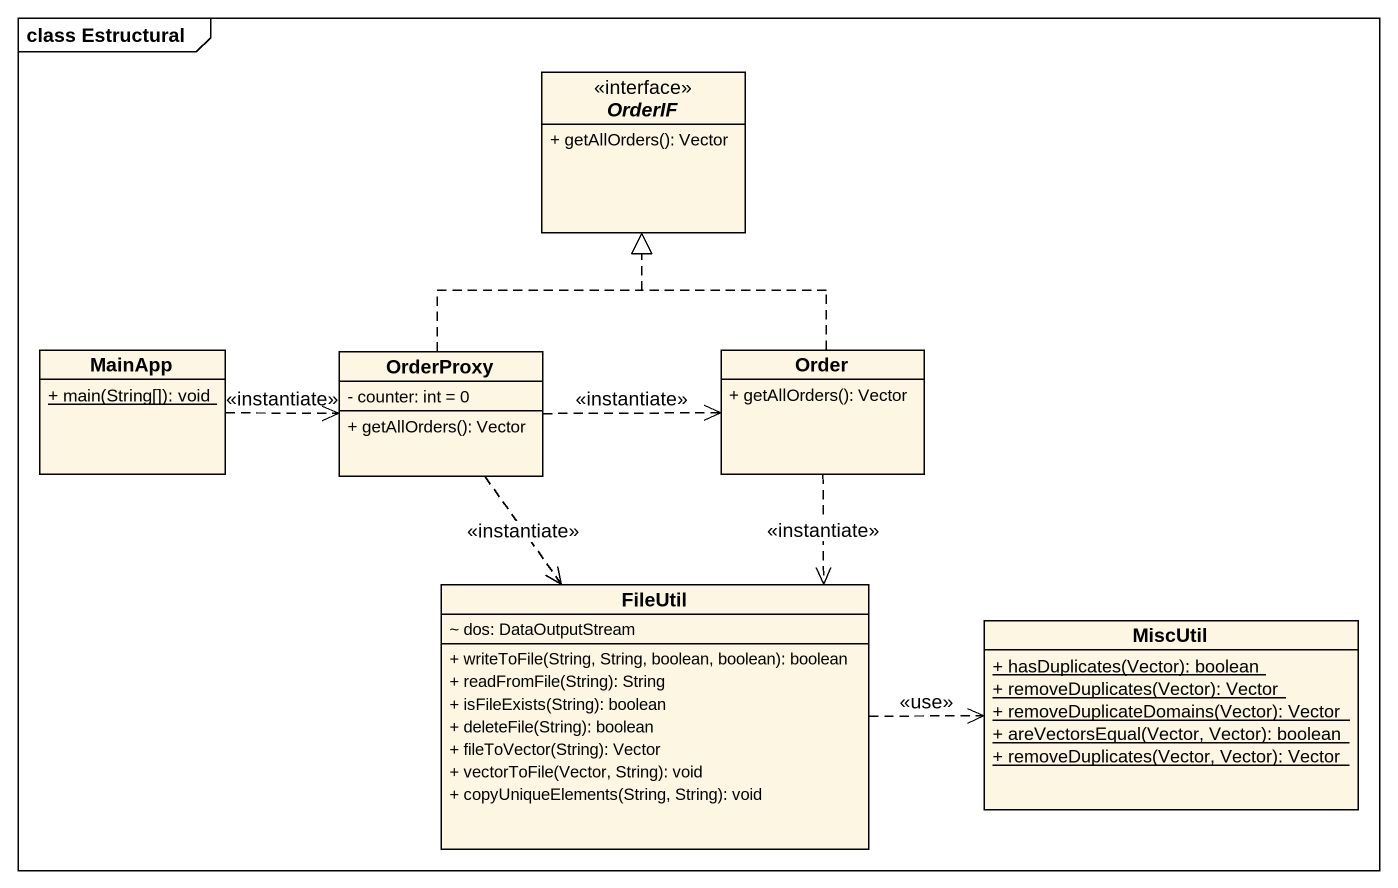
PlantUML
@startuml
mainframe class Estructural
hide circle
hide empty members
skinparam classAttributeIconSize 0
interface OrderIF <<interface>> {
  + getAllOrders(): Vector
}
class MainApp {
  {static} + main(String[]): void
}
class OrderProxy {
  - counter: int = 0
  + getAllOrders(): Vector
}
class Order {
  + getAllOrders(): Vector
}
class FileUtil {
  ~ dos: DataOutputStream
  + writeToFile(String, String, boolean, boolean): boolean
  + readFromFile(String): String
  + isFileExists(String): boolean
  + deleteFile(String): boolean
  + fileToVector(String): Vector
  + vectorToFile(Vector, String): void
  + copyUniqueElements(String, String): void
}
class MiscUtil {
  {static} + hasDuplicates(Vector): boolean
  {static} + removeDuplicates(Vector): Vector
  {static} + removeDuplicateDomains(Vector): Vector
  {static} + areVectorsEqual(Vector, Vector): boolean
  {static} + removeDuplicates(Vector, Vector): Vector
}
MainApp .right.> OrderProxy : <<instantiate>>
OrderProxy .up.|> OrderIF
OrderProxy .right.> Order : <<instantiate>>
OrderProxy ..> FileUtil : <<instantiate>>
Order .up.|> OrderIF
Order ..> FileUtil : <<instantiate>>
FileUtil .right.> MiscUtil : <<use>>
@enduml
